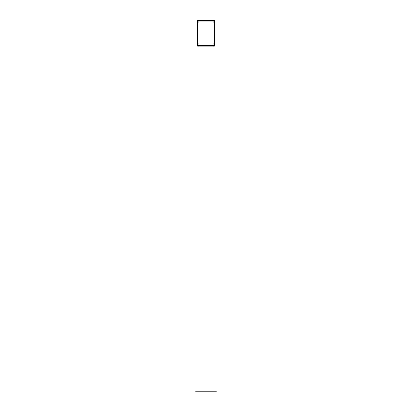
<?xml version="1.0" encoding="UTF-8"?>
<svg xmlns="http://www.w3.org/2000/svg" width="412" height="412" viewBox="0 0 412 412"><rect width="100%" height="100%" fill="white"/><g stroke="black" fill="none" stroke-linecap="round" stroke-linejoin="round"><path stroke-width="0.62" d="M198.363 45.881A1.056 1.056 0 0 1 197.307 44.831L198.012 43.826M213.988 22.655L214.693 21.656A1.056 1.056 0 0 0 213.637 20.6M198.388 20.785L213.612 20.785M195.468 391.4L216.532 391.4M213.988 43.826L214.693 44.831A1.056 1.056 0 0 1 213.637 45.881M198.363 20.6A1.056 1.056 0 0 0 197.312 21.656L198.012 22.655M214.693 21.656L214.693 44.831M197.307 21.656L197.312 44.831M197.94 20.904A0.896 0.896 0 0 0 197.492 21.676L197.492 44.805A0.896 0.896 0 0 0 198.388 45.696L213.612 45.696A0.896 0.896 0 0 0 214.508 44.805L214.508 21.676A0.896 0.896 0 0 0 214.06 20.904M197.801 21.342A0.706 0.706 0 0 1 198.048 21.094M213.952 21.094A0.706 0.706 0 0 1 214.199 21.342M214.199 45.14A0.706 0.706 0 0 1 213.952 45.392M198.048 45.392A0.706 0.706 0 0 1 197.801 45.14M214.425 20.6L197.575 20.6L197.575 45.881L214.425 45.881L214.425 20.6"/></g></svg>
